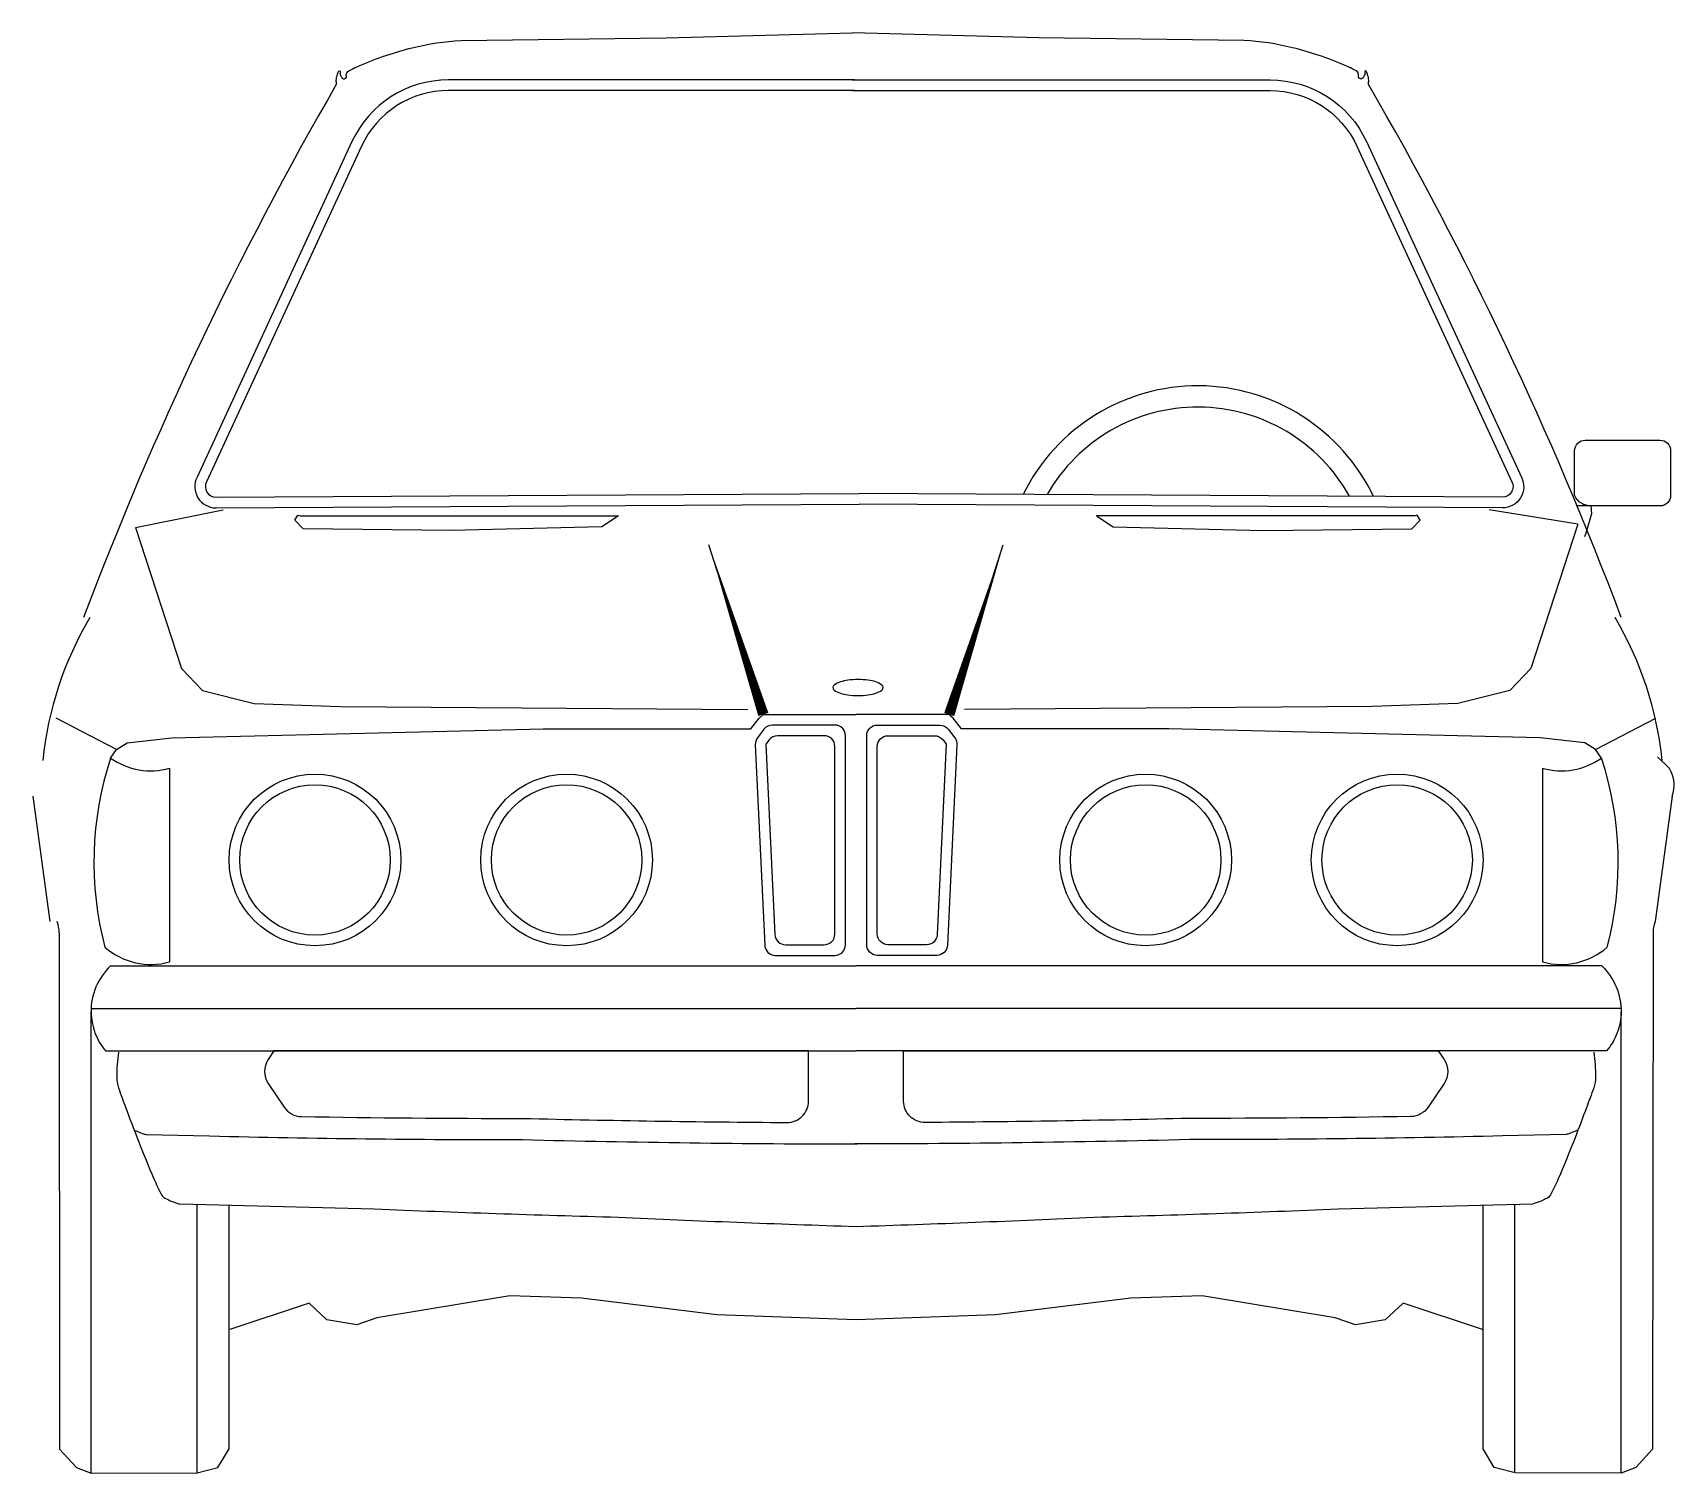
# Model space of a CAD drawing. Extents: x -0.3 to 17.5, y -0.3 to 15.3.
import ezdxf

# ---------------------------------------------------------------- set-up
doc = ezdxf.new("R2010")
doc.units = 0
doc.header["$MEASUREMENT"] = 0

msp = doc.modelspace()

# ---------------------------------------------------------------- linework, layer by layer
for p, q in [((7.616, 7.954, 0), (7.028, 9.79, 0)), ((9.625, 7.954, 0), (10.212, 9.79, 0)), ((0.616, 7.576, 0), (-0.036, 7.914, 0)), ((16.624, 7.576, 0), (17.277, 7.914, 0)), ((17.425, 7.368, 0), (17.292, 7.494, 0)), ((1.19, 7.371, 0), (1.19, 5.276, 0)), ((16.05, 7.371, 0), (16.05, 5.276, 0)), ((-0.29, 7.07, 0), (-0.105, 5.711, 0)), ((17.452, 7.07, 0), (17.267, 5.711, 0)), ((0.551, 5.231, 0), (8.62, 5.231, 0)), ((16.69, 5.231, 0), (8.62, 5.231, 0)), ((0.34, -0.26, 0), (0.34, 4.733, 0)), ((0.341, 4.771, 0), (8.62, 4.771, 0)), ((16.9, 4.771, 0), (8.62, 4.771, 0)), ((16.9, -0.26, 0), (16.9, 4.733, 0)), ((0.498, 4.311, 0), (8.62, 4.311, 0)), ((16.742, 4.311, 0), (8.62, 4.311, 0)), ((1.49, -0.254, 0), (1.49, 2.646)), ((15.75, -0.254, 0), (15.75, 2.646))]:
    msp.add_line(p, q)
for points in [[(2.998, 14.78, -0.046763), (2.994, 14.82, -0.059993), (2.998, 14.852, -0.037254), (3.02, 14.92), (3.028, 14.923, -0.383297), (3.036, 14.908, 0.164212), (3.039, 14.873, 0.077299), (3.055, 14.848, 0.117394), (3.072, 14.837, 0.603193), (3.104, 14.866, -0.338985), (3.13, 14.923, -0.00644), (3.187, 14.953, -0.013054), (3.215, 14.966), (3.251, 14.981, -0.041292), (3.817, 15.172, -0.046252), (4.346, 15.252), (6.564, 15.281), (8.581, 15.334)], [(14.164, 14.78, 0.046763), (14.168, 14.82, 0.059993), (14.164, 14.852, 0.037254), (14.142, 14.92), (14.135, 14.923, 0.383297), (14.126, 14.908, -0.164212), (14.123, 14.873, -0.077299), (14.107, 14.848, -0.117394), (14.091, 14.837, -0.603193), (14.058, 14.866, 0.338985), (14.032, 14.923, 0.00644), (13.975, 14.953, 0.013054), (13.947, 14.966), (13.912, 14.981, 0.041292), (13.345, 15.172, 0.046252), (12.817, 15.252), (10.598, 15.281), (8.581, 15.334)], [(0.551, 5.231, 0.104278), (0.393, 5.004, 0.104278), (0.34, 4.733, 0.085907), (0.383, 4.508, 0.085907), (0.498, 4.311)], [(16.69, 5.231, -0.104278), (16.847, 5.004, -0.104278), (16.9, 4.733, -0.085907), (16.858, 4.508, -0.085907), (16.742, 4.311)], [(0.638, 4.298, 0.035623), (0.618, 4.027, 0.083316), (0.638, 3.912, 0.005961), (0.715, 3.696, 0.003933), (0.839, 3.371, 0.008282), (1.021, 2.926, 0.020792), (1.103, 2.754, 0.151209), (1.138, 2.719, 0.041343), (1.301, 2.651)], [(16.603, 4.298, -0.035623), (16.622, 4.027, -0.083316), (16.603, 3.912, -0.005961), (16.525, 3.696, -0.003933), (16.401, 3.371, -0.008282), (16.219, 2.926, -0.020792), (16.137, 2.754, -0.151209), (16.102, 2.719, -0.041343), (15.939, 2.651)], [(0.809, 3.452, 0.012661), (0.916, 3.412, 0.069154), (0.936, 3.408), (1.623, 3.391, 0.005964), (5.009, 3.351, 0.005574), (8.633, 3.304)], [(16.432, 3.452, -0.012661), (16.324, 3.412, -0.069154), (16.304, 3.408), (15.617, 3.391, -0.005964), (12.231, 3.351, -0.005574), (8.607, 3.304)]]:
    msp.add_lwpolyline(points, format="xyb")
at = {"extrusion": (2.51463e-22, -1.33512e-09, 1), "elevation": 0}
for points, format in [([(8.603, 14.824), (4.208, 14.824, 0.292492), (3.164, 14.156), (1.487, 10.523, 0.55612), (1.693, 10.191), (8.654, 10.231)], "xyb"), ([(8.583, 14.824), (13.1, 14.824, -0.292492), (14.144, 14.156), (15.822, 10.523, -0.55612), (15.615, 10.191), (8.654, 10.231)], "xyb"), ([(8.603, 14.709), (4.208, 14.709, 0.292492), (3.268, 14.108), (1.59, 10.474, 0.558982), (1.693, 10.306), (8.654, 10.346)], "xyb"), ([(8.583, 14.709), (13.1, 14.709, -0.292492), (14.04, 14.108), (15.718, 10.474, -0.558982), (15.616, 10.306), (8.655, 10.346)], "xyb"), ([(7.028, 9.79, 0, 0.115, 0), (7.616, 7.954, 0.0575, 0.0575, 0)], "xyseb"), ([(10.215, 9.79, 0, 0.115, 0), (9.628, 7.954, 0.0575, 0.0575, 0)], "xyseb")]:
    msp.add_lwpolyline(points, format=format, dxfattribs=at)
for points in [[(16.397, 10.327), (16.397, 10.809, -0.414214), (16.512, 10.924), (17.321, 10.924, -0.414214), (17.436, 10.809), (17.436, 10.327, -0.414214), (17.321, 10.212), (16.578, 10.212, -0.315069)], [(8.641, 8.159, 0.032939), (8.752, 8.166, 0.044488), (8.833, 8.184, 0.087212), (8.899, 8.219, 0.232374), (8.912, 8.246, 0.232374), (8.899, 8.272, 0.087212), (8.833, 8.307, 0.044488), (8.752, 8.325, 0.032939), (8.641, 8.332, 0.032939), (8.53, 8.325, 0.044488), (8.45, 8.307, 0.087212), (8.383, 8.272, 0.232374), (8.37, 8.246, 0.232374), (8.383, 8.219, 0.087212), (8.45, 8.184, 0.044488), (8.53, 8.166, 0.032939)], [(7.623, 7.794), (7.552, 7.702, 0.176725), (7.529, 7.627), (7.631, 5.456, 0.400492), (7.746, 5.346), (8.39, 5.346, 0.414214), (8.505, 5.461), (8.505, 7.724, 0.414214), (8.39, 7.839), (7.714, 7.839, 0.233668)], [(9.617, 7.794), (9.688, 7.702, -0.176725), (9.711, 7.627), (9.609, 5.456, -0.400492), (9.494, 5.346), (8.85, 5.346, -0.414214), (8.735, 5.461), (8.735, 7.724, -0.414214), (8.85, 7.839), (9.526, 7.839, -0.233668)], [(8.275, 7.724), (7.771, 7.724, 0.233668), (7.68, 7.679), (7.644, 7.632), (7.741, 5.571, 0.400492), (7.856, 5.461), (8.275, 5.461, 0.414214), (8.39, 5.576), (8.39, 7.609, 0.414214)], [(8.965, 7.724), (9.469, 7.724, -0.233668), (9.561, 7.679), (9.596, 7.632), (9.499, 5.571, -0.400492), (9.384, 5.461), (8.965, 5.461, -0.414214), (8.85, 5.576), (8.85, 7.609, -0.414214)], [(2.257, 4.217, 0.304338), (2.257, 3.96), (2.43, 3.703, 0.245433), (2.617, 3.601, 0.004226), (5.012, 3.581, 0.004408), (7.873, 3.537, 0.41606), (8.105, 3.767), (8.105, 4.311), (2.32, 4.311)], [(14.984, 4.217, -0.304338), (14.984, 3.96), (14.811, 3.703, -0.245433), (14.624, 3.601, -0.004226), (12.228, 3.581, -0.004408), (9.367, 3.537, -0.41606), (9.135, 3.767), (9.135, 4.311), (14.92, 4.311)]]:
    msp.add_lwpolyline(points, format="xyb", close=True, dxfattribs=at)
msp.add_lwpolyline([(0.82, 9.977), (1.771, 10.168)])
for points in [[(16.433, 10.016), (15.47, 10.168)], [(16.412, 10.215), (16.571, 10.215), (16.579, 10.128), (16.518, 9.916), (16.505, 9.876)], [(0.82, 9.977), (1.319, 8.45), (1.545, 8.214), (2.106, 8.072), (3.035, 8.041), (7.448, 8.009)], [(16.433, 10.016), (15.921, 8.45), (15.695, 8.214), (15.134, 8.072), (14.205, 8.041), (9.792, 8.009)], [(0.551, 7.481), (0.616, 7.576), (0.732, 7.647), (1.216, 7.702), (5.235, 7.797), (7.48, 7.797), (7.57, 7.915), (7.616, 7.954), (8.62, 7.954)], [(16.689, 7.481), (16.624, 7.576), (16.508, 7.647), (16.024, 7.702), (12.005, 7.797), (9.76, 7.797), (9.67, 7.915), (9.625, 7.954), (8.62, 7.954)], [(15.399, 1.297), (14.541, 1.581), (14.347, 1.4), (14.025, 1.345), (13.805, 1.423), (12.367, 1.66), (11.592, 1.636), (10.128, 1.455), (8.62, 1.4), (7.112, 1.455), (5.648, 1.636), (4.874, 1.66), (3.435, 1.423), (3.216, 1.345), (2.893, 1.4), (2.7, 1.581), (1.842, 1.297)]]:
    msp.add_lwpolyline(points, dxfattribs=at)
for points in [[(2.603, 10.105), (4.216, 10.105), (6.048, 10.105), (5.867, 9.987), (4.242, 9.947), (2.635, 9.963), (2.545, 10.058), (2.577, 10.113)], [(14.667, 10.105), (13.054, 10.105), (11.222, 10.105), (11.402, 9.987), (13.028, 9.947), (14.635, 9.963), (14.725, 10.058), (14.693, 10.113)]]:
    msp.add_lwpolyline(points, close=True, dxfattribs=at)
at = {"extrusion": (2.51463e-22, -1.33512e-09, 1)}
for points in [[(-0.005, 5.59), (0, 0), (0.181, -0.197), (0.34, -0.26), (1.487, -0.255), (1.713, -0.197), (1.835, 0.003), (1.835, 2.637)], [(17.245, 5.59), (17.24, 0), (17.06, -0.197), (16.9, -0.26), (15.753, -0.255), (15.527, -0.197), (15.405, 0.003), (15.405, 2.637)]]:
    msp.add_lwpolyline(points, dxfattribs=at)
msp.add_lwpolyline([(15.939, 2.651), (13.836, 2.598, -0.004028), (11.196, 2.509, -0.003968), (8.62, 2.408, -0.003968), (6.044, 2.509, -0.004028), (3.404, 2.598), (1.301, 2.651)], format="xyb", dxfattribs=at)
for centre, radius in [((2.764, 6.379, 0), 0.929), ((5.487, 6.379, 0), 0.929), ((11.754, 6.379, 0), 0.929), ((14.476, 6.379, 0), 0.929), ((2.764, 6.379, 0), 0.814), ((5.487, 6.379, 0), 0.814), ((11.754, 6.379, 0), 0.814), ((14.476, 6.379, 0), 0.814)]:
    msp.add_circle(centre, radius)
for centre, radius, start, end in [((36.654, -4.715, 0), 38.894, 149.9187, 159.3438), ((-19.492, -4.715, 0), 38.894, 20.6562, 30.0813), ((12.319, 9.404, 0), 2.108, 25.5874, 153.7642), ((12.319, 9.404, 0), 1.878, 29.0498, 150.3018), ((3.595, 7.07, 0), 3.797, 149.364, 174.1822), ((13.567, 7.07, 0), 3.797, 5.8178, 30.636), ((3.97, 6.355, 0), 3.599, 161.7637, 194.8332), ((0.987, 8.099, 0), 0.755, 234.8, 285.6049), ((16.253, 8.099, 0), 0.755, 254.3951, 305.2), ((13.27, 6.355, 0), 3.599, 345.1668, 18.2363), ((17.129, 7.191, 0), 0.345, 339.444, 30.93), ((-0.35, 5.59, 0), 0.345, 360, 20.556), ((17.59, 5.59, 0), 0.345, 159.444, 180), ((0.987, 6.003, 0), 0.755, 228.9319, 285.6049), ((7.746, 5.461, 0), 8.171241461311327e-16, 90, 360), ((9.494, 5.461, 0), 8.171241461311327e-16, 180, 90), ((16.253, 6.003, 0), 0.755, 254.3951, 311.0681)]:
    msp.add_arc(centre, radius, start, end)

doc.saveas('drawing.dxf')
